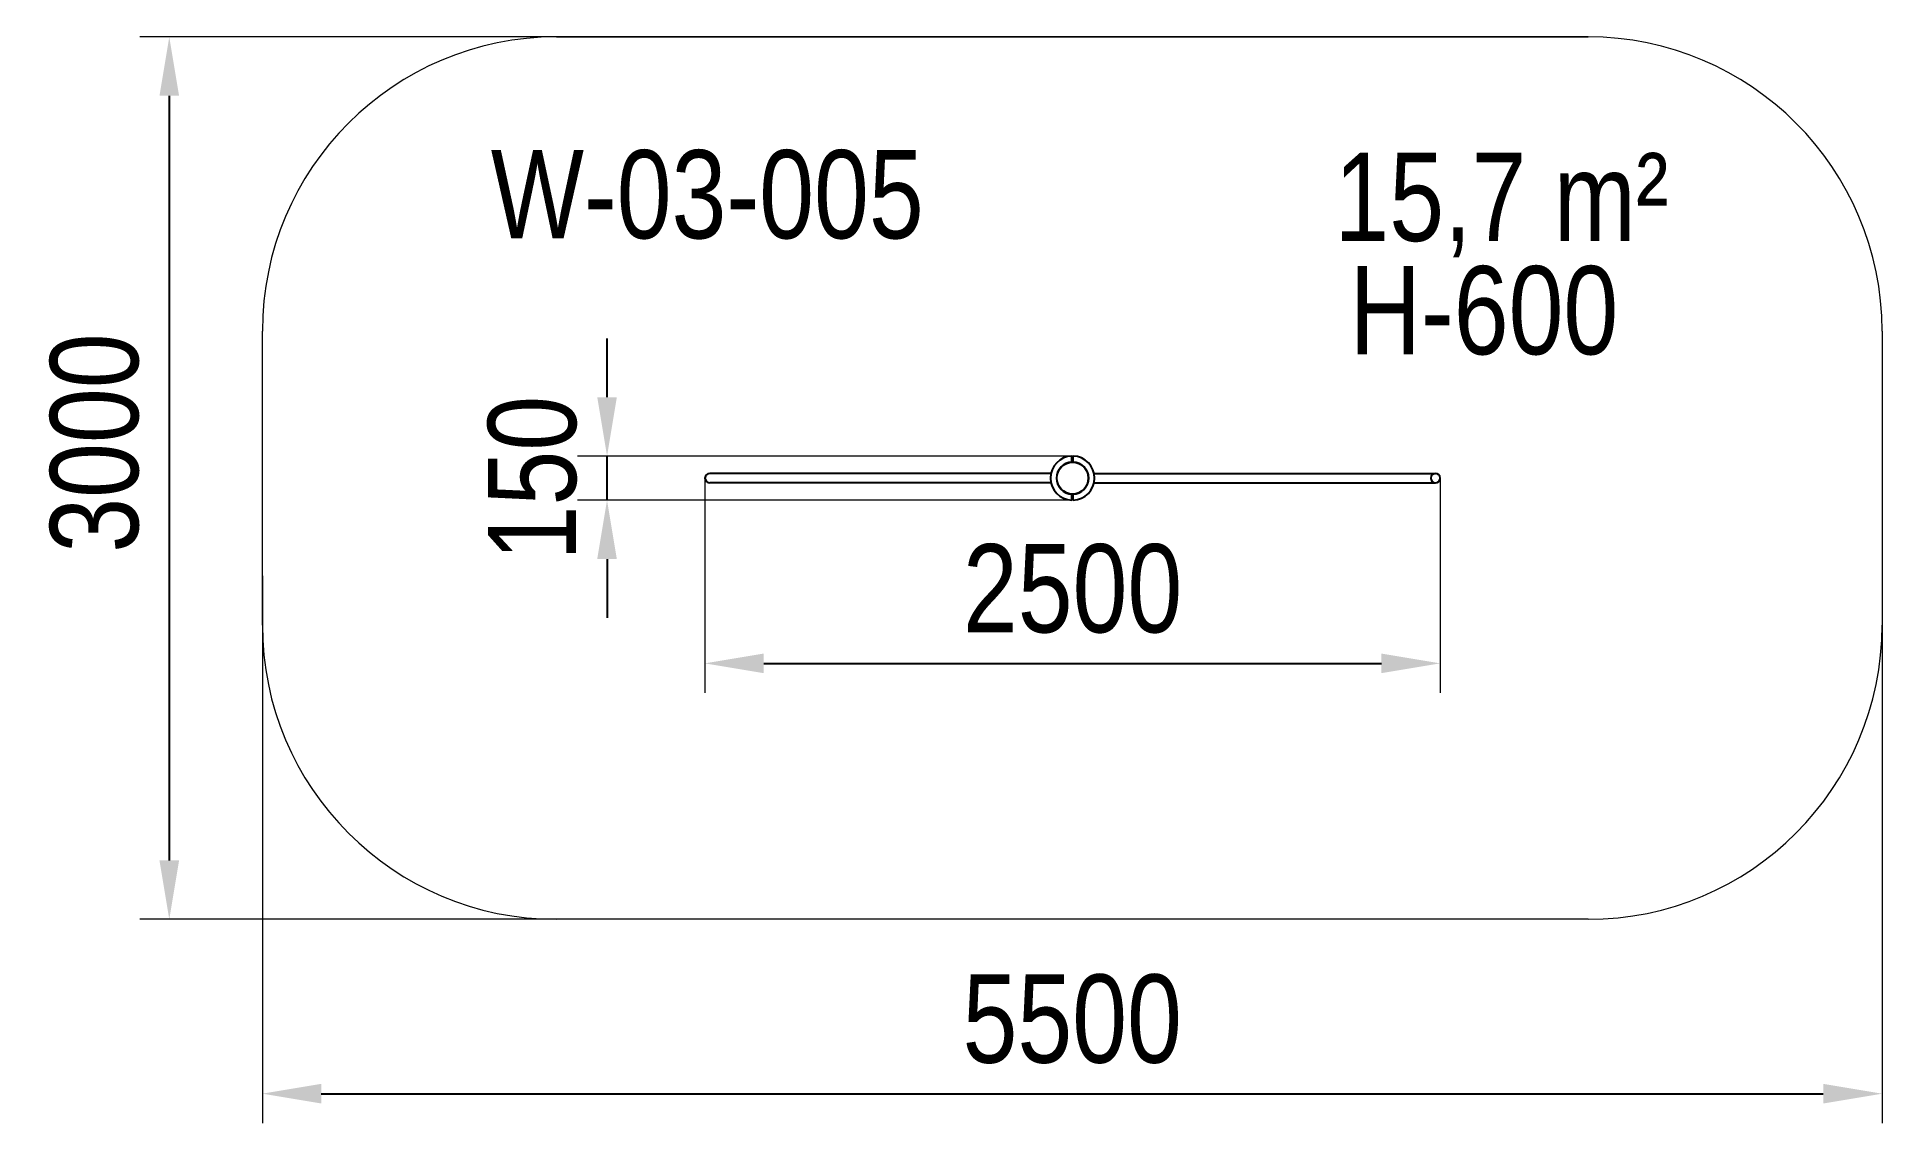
# Model space of a CAD drawing. Header units: millimetres. Extents: x -3440 to 2834, y -2083 to 1610.
import ezdxf

# ---------------------------------------------------------------- set-up
doc = ezdxf.new("R2010")
doc.units = ezdxf.units.MM
for name, color, linetype in [('DIKOM_АРТИКУЛ', 7, 'Continuous'), ('DIKOM_ЗОНА', 80, 'Continuous'), ('DIKOM_ОБЪЕКТ', 7, 'Continuous'), ('DIKOM_РАЗМЕР_ЗОНА', 7, 'Continuous'), ('DIKOM_РАЗМЕР_ОБЪЕКТА', 7, 'Continuous')]:
    doc.layers.add(name, color=color, linetype=linetype)
doc.styles.add('style1', font='arial.ttf', dxfattribs={"width": 0.8})
doc.dimstyles.new('1-50', dxfattribs={"dimtxt": 300, "dimasz": 200, "dimexe": 100, "dimexo": 0, "dimgap": 100, "dimtad": 1, "dimdec": 0, "dimtxsty": 'style1', "dimcen": 0, "dimclrd": 7, "dimclre": 7, "dimadec": 1, "dimazin": 2, "dimtfac": 1, "dimtdec": 0, "dimtmove": 0, "dimatfit": 3, "dimfxl": 0, "dimlwd": 25, "dimlwe": 18, "dimarcsym": 0})

# ---------------------------------------------------------------- blocks, each defined once
blk = doc.blocks.new('*D0')
at = {"layer": 'Defpoints', "color": 0, "transparency": 16777216}
for p in [(-1168.5, 110), (1331.5, 110), (1331.5, -519.8)]:
    blk.add_point(p, dxfattribs=at)
at = {"layer": 'DIKOM_РАЗМЕР_ОБЪЕКТА', "color": 7, "lineweight": 18, "transparency": 16777216}
for p, q in [((-1168.5, 110), (-1168.5, -619.8)), ((1331.5, 110), (1331.5, -619.8))]:
    blk.add_line(p, q, dxfattribs=at)
at = {"layer": 'DIKOM_РАЗМЕР_ОБЪЕКТА', "color": 7, "lineweight": 25, "transparency": 16777216}
blk.add_line((-968.5, -519.8), (1131.5, -519.8), dxfattribs=at)
at = {"layer": 'DIKOM_РАЗМЕР_ОБЪЕКТА', "color": 7, "transparency": 16777216}
for points in [[(-968.5, -486.4), (-968.5, -553.1), (-1168.5, -519.8)], [(1131.5, -486.4), (1131.5, -553.1), (1331.5, -519.8)]]:
    blk.add_solid(points, dxfattribs=at)
at = {"layer": 'DIKOM_РАЗМЕР_ОБЪЕКТА', "color": 0, "transparency": 16777216, "insert": (81.5, -266.6), "char_height": 300, "attachment_point": 5, "style": 'style1'}
blk.add_mtext('2500', dxfattribs=at)
blk = doc.blocks.new('*D1')
at = {"layer": 'Defpoints', "color": 0, "transparency": 16777216}
for p in [(-2673.5, -221.7), (2834.1, -390), (2834.1, -1982.8)]:
    blk.add_point(p, dxfattribs=at)
at = {"layer": 'DIKOM_РАЗМЕР_ЗОНА', "color": 7, "lineweight": 18, "transparency": 16777216}
for p, q in [((-2673.5, -221.7), (-2673.5, -2082.8)), ((2834.1, -390), (2834.1, -2082.8))]:
    blk.add_line(p, q, dxfattribs=at)
at = {"layer": 'DIKOM_РАЗМЕР_ЗОНА', "color": 7, "lineweight": 25, "transparency": 16777216}
blk.add_line((-2473.5, -1982.8), (2634.1, -1982.8), dxfattribs=at)
at = {"layer": 'DIKOM_РАЗМЕР_ЗОНА', "color": 7, "transparency": 16777216}
for points in [[(-2473.5, -1949.4), (-2473.5, -2016.1), (-2673.5, -1982.8)], [(2634.1, -1949.4), (2634.1, -2016.1), (2834.1, -1982.8)]]:
    blk.add_solid(points, dxfattribs=at)
at = {"layer": 'DIKOM_РАЗМЕР_ЗОНА', "color": 0, "transparency": 16777216, "insert": (80.3, -1729.6), "char_height": 300, "attachment_point": 5, "style": 'style1'}
blk.add_mtext('5500', dxfattribs=at)
blk = doc.blocks.new('*D2')
at = {"layer": 'Defpoints', "color": 0, "transparency": 16777216}
for p in [(1834.1, 1610), (-2990, -1390), (1834.1, -1390)]:
    blk.add_point(p, dxfattribs=at)
at = {"layer": 'DIKOM_РАЗМЕР_ЗОНА', "color": 7, "lineweight": 18, "transparency": 16777216}
for p, q in [((1834.1, 1610), (-3090, 1610)), ((1834.1, -1390), (-3090, -1390))]:
    blk.add_line(p, q, dxfattribs=at)
at = {"layer": 'DIKOM_РАЗМЕР_ЗОНА', "color": 7, "lineweight": 25, "transparency": 16777216}
blk.add_line((-2990, 1410), (-2990, -1190), dxfattribs=at)
at = {"layer": 'DIKOM_РАЗМЕР_ЗОНА', "color": 7, "transparency": 16777216}
for points in [[(-3023.3, 1410), (-2956.7, 1410), (-2990, 1610)], [(-3023.3, -1190), (-2956.7, -1190), (-2990, -1390)]]:
    blk.add_solid(points, dxfattribs=at)
at = {"layer": 'DIKOM_РАЗМЕР_ЗОНА', "color": 0, "transparency": 16777216, "insert": (-3243.3, 229.2), "char_height": 300, "attachment_point": 5, "rotation": 90, "style": 'style1'}
blk.add_mtext('3000', dxfattribs=at)
blk = doc.blocks.new('*D3')
at = {"layer": 'Defpoints', "color": 0, "transparency": 16777216}
for p in [(-1501.5, 185), (83.5, 185), (83.5, 35)]:
    blk.add_point(p, dxfattribs=at)
at = {"layer": 'DIKOM_РАЗМЕР_ОБЪЕКТА', "color": 7, "lineweight": 25, "transparency": 16777216}
for p, q in [((-1501.5, 385), (-1501.5, 585)), ((-1501.5, 35), (-1501.5, 185)), ((-1501.5, -165), (-1501.5, -365))]:
    blk.add_line(p, q, dxfattribs=at)
at = {"layer": 'DIKOM_РАЗМЕР_ОБЪЕКТА', "color": 7, "lineweight": 18, "transparency": 16777216}
for p, q in [((83.5, 185), (-1601.5, 185)), ((83.5, 35), (-1601.5, 35))]:
    blk.add_line(p, q, dxfattribs=at)
at = {"layer": 'DIKOM_РАЗМЕР_ОБЪЕКТА', "color": 7, "transparency": 16777216}
for points in [[(-1534.8, 385), (-1468.2, 385), (-1501.5, 185)], [(-1534.8, -165), (-1468.2, -165), (-1501.5, 35)]]:
    blk.add_solid(points, dxfattribs=at)
at = {"layer": 'DIKOM_РАЗМЕР_ОБЪЕКТА', "color": 0, "transparency": 16777216, "insert": (-1754.7, 110), "char_height": 300, "attachment_point": 5, "rotation": 90, "style": 'style1'}
blk.add_mtext('150', dxfattribs=at)

msp = doc.modelspace()

# ---------------------------------------------------------------- linework, layer by layer
at = {"layer": 'DIKOM_ЗОНА', "color": 3, "lineweight": 15}
for p, q in [((-1673.5, 1610), (1834.1, 1610)), ((-2673.5, -390), (-2673.5, 610)), ((2834.1, 610), (2834.1, -390)), ((1834.1, -1390), (-1673.5, -1390))]:
    msp.add_line(p, q, dxfattribs=at)
for centre, start, end in [((-1673.5, 610), 90, 180), ((1834.1, 610), 0, 90), ((-1673.5, -390), 180, 270), ((1834.1, -390), 270, 0)]:
    msp.add_arc(centre, 1000, start, end, dxfattribs=at)
at = {"layer": 'DIKOM_ОБЪЕКТ'}
for p, q in [((8.2, 126), (-1152.5, 126)), ((8.2, 126), (-791.5, 126)), ((79.5, 164.5), (79.5, 185)), ((83.5, 164.5), (83.5, 185)), ((154.8, 126), (1315.5, 126)), ((154.8, 126), (954.5, 126)), ((8.2, 94), (-1152.5, 94)), ((8.2, 94), (-791.5, 94)), ((154.8, 94), (1315.5, 94)), ((154.8, 94), (954.5, 94)), ((79.5, 35), (79.5, 55.5)), ((83.5, 55), (79.5, 55)), ((83.5, 35), (83.5, 55.5))]:
    msp.add_line(p, q, dxfattribs=at)
msp.add_circle((81.5, 110), 54, dxfattribs=at)
for centre, radius, start, end in [((-1152.5, 110), 16, 90, 270), ((81.5, 110), 75, 91.52807, 268.47193), ((81.5, 110), 54.5, 92.10307, 267.89693), ((81.5, 110), 75, 271.52807, 88.47193), ((81.5, 110), 54.5, 272.10307, 87.89693), ((1315.5, 110), 16, 90.00037, 90)]:
    msp.add_arc(centre, radius, start, end, dxfattribs=at)

# ---------------------------------------------------------------- texts
at = {"layer": 'DIKOM_АРТИКУЛ', "color": 7, "linetype": 'Continuous', "lineweight": 15, "insert": (-1896.6, 1225.1), "char_height": 300, "width": 2314.7, "attachment_point": 1, "style": 'style1'}
msp.add_mtext('W-03-005', dxfattribs=at)
at = {"layer": 'DIKOM_РАЗМЕР_ОБЪЕКТА', "char_height": 300, "width": 2314.7, "attachment_point": 1, "style": 'style1'}
for s, insert in [('15,7 m²', (971.8, 1216.1)), ('H-600', (1023.9, 830.9))]:
    msp.add_mtext(s, dxfattribs=dict(at, insert=insert))

# ---------------------------------------------------------------- dimensions: what is measured, and where the dimension line sits
at = {"layer": 'DIKOM_РАЗМЕР_ЗОНА'}
dim = msp.add_linear_dim(base=(-2990, -1390), p1=(1834.1, 1610), p2=(1834.1, -1390), angle=90, dimstyle='1-50', dxfattribs=at)
dim.commit()
dim.dimension.update_dxf_attribs({"geometry": '*D2', "text_midpoint": (-2990, 229.2), "dimtype": 160})
dim = msp.add_linear_dim(base=(2834.1, -1982.8), p1=(-2673.5, -221.7), p2=(2834.1, -390), text='5500', dimstyle='1-50', dxfattribs=at)
dim.commit()
dim.dimension.update_dxf_attribs({"geometry": '*D1', "text_midpoint": (80.3, -1982.8), "dimtype": 160})
at = {"layer": 'DIKOM_РАЗМЕР_ОБЪЕКТА'}
dim = msp.add_linear_dim(base=(-1501.5, 185), p1=(83.5, 35), p2=(83.5, 185), angle=90, dimstyle='1-50', dxfattribs=at)
dim.commit()
dim.dimension.update_dxf_attribs({"geometry": '*D3', "text_midpoint": (-1501.5, 110), "dimtype": 160})
dim = msp.add_linear_dim(base=(1331.5, -519.8), p1=(-1168.5, 110), p2=(1331.5, 110), dimstyle='1-50', dxfattribs=at)
dim.commit()
dim.dimension.update_dxf_attribs({"geometry": '*D0', "text_midpoint": (81.5, -519.8), "dimtype": 160})

doc.saveas('drawing.dxf')
